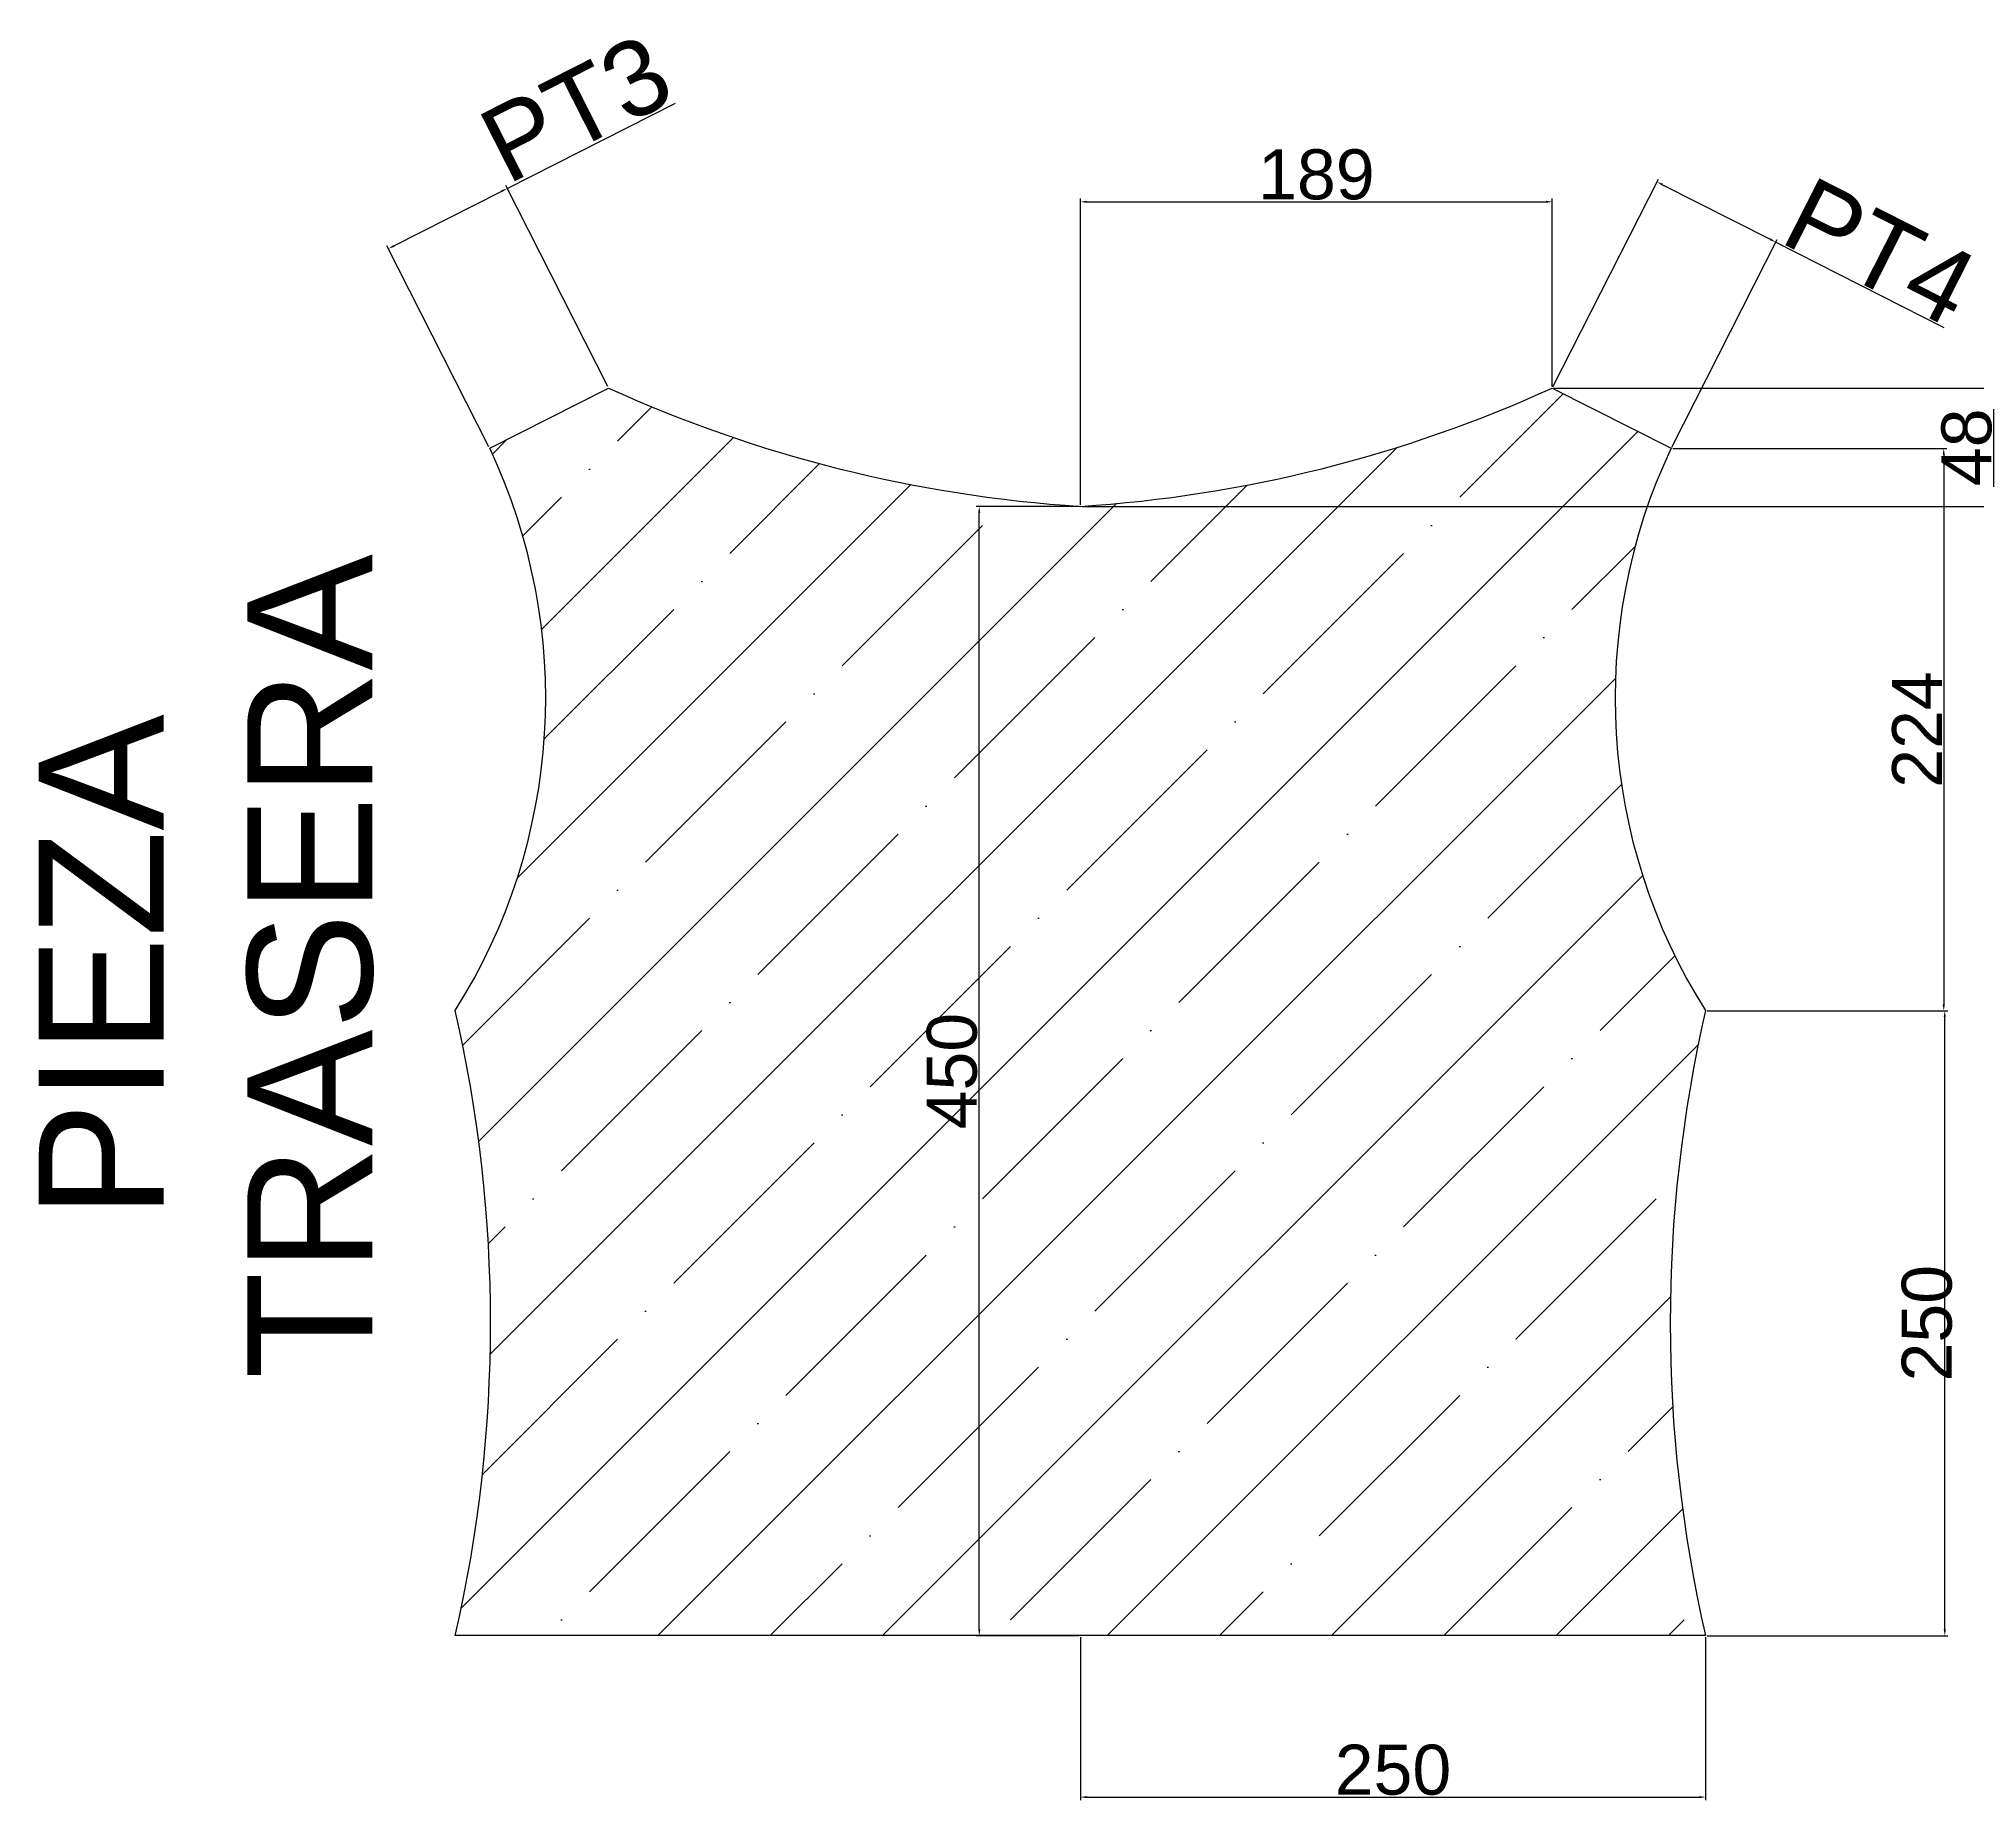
# Model space of a CAD drawing. Header units: millimetres. Extents: x 4 to 2684, y 338 to 1699.
# Drawn here: x 4 to 780, y 994 to 1699 of the extents above; entities that cross this region are included whole.
import ezdxf

# ---------------------------------------------------------------- set-up
doc = ezdxf.new("R2010")
doc.units = ezdxf.units.MM
for name, color, linetype in [('Layer1', 160, 'Continuous'), ('Layer2', 251, 'Continuous'), ('VG', 10, 'Continuous')]:
    doc.layers.add(name, color=color, linetype=linetype)
doc.styles.get("Standard").update_dxf_attribs({"font": 'arial.ttf'})
doc.dimstyles.new('ISO-25', dxfattribs={"dimtxt": 2.5, "dimasz": 2.5, "dimexe": 1.25, "dimexo": 0.625, "dimtad": 1, "dimtxsty": 'Standard', "dimcen": 2.5, "dimadec": 0, "dimazin": 0, "dimtfac": 1, "dimtmove": 0, "dimatfit": 3, "dimfxl": 1, "dimarcsym": 0})

# ---------------------------------------------------------------- blocks, each defined once
blk = doc.blocks.new('*D33')
at = {"layer": 'Defpoints', "color": 0, "transparency": 16777216}
for p in [(420.86, 1060.15), (670.88, 1060.15), (670.88, 995.56)]:
    blk.add_point(p, dxfattribs=at)
at = {"layer": 'Layer1', "color": 0, "lineweight": -2, "transparency": 16777216}
for p, q in [((420.86, 1059.52), (420.86, 994.31)), ((670.88, 1059.52), (670.88, 994.31)), ((423.36, 995.56), (668.38, 995.56))]:
    blk.add_line(p, q, dxfattribs=at)
at = {"layer": 'Layer1', "color": 0, "transparency": 16777216}
for points in [[(423.36, 995.98), (423.36, 995.15), (420.86, 995.56)], [(668.38, 995.98), (668.38, 995.15), (670.88, 995.56)]]:
    blk.add_solid(points, dxfattribs=at)
at = {"layer": 'Layer1', "color": 0, "transparency": 16777216, "insert": (545.87, 1006.4), "char_height": 2.5, "attachment_point": 5}
blk.add_mtext('{\\H8x;250}', dxfattribs=at)
blk = doc.blocks.new('*D34')
at = {"layer": 'Defpoints', "color": 0, "transparency": 16777216}
for p in [(380.42, 1511.81), (420.89, 1511.81), (420.89, 1060.11)]:
    blk.add_point(p, dxfattribs=at)
at = {"layer": 'Layer1', "color": 0, "lineweight": -2, "transparency": 16777216}
for p, q in [((420.27, 1511.81), (379.17, 1511.81)), ((380.42, 1062.61), (380.42, 1509.31)), ((420.27, 1060.11), (379.17, 1060.11))]:
    blk.add_line(p, q, dxfattribs=at)
at = {"layer": 'Layer1', "color": 0, "transparency": 16777216}
for points in [[(380.01, 1509.31), (380.84, 1509.31), (380.42, 1511.81)], [(380.01, 1062.61), (380.84, 1062.61), (380.42, 1060.11)]]:
    blk.add_solid(points, dxfattribs=at)
at = {"layer": 'Layer1', "color": 0, "transparency": 16777216, "insert": (369.59, 1285.96), "char_height": 2.5, "attachment_point": 5, "rotation": 90}
blk.add_mtext('{\\H8x;450}', dxfattribs=at)
blk = doc.blocks.new('*D35')
at = {"layer": 'Defpoints', "color": 0, "transparency": 16777216}
for p in [(670.88, 1310.11), (766.53, 1310.11), (670.88, 1060.11)]:
    blk.add_point(p, dxfattribs=at)
at = {"layer": 'Layer1', "color": 0, "lineweight": -2, "transparency": 16777216}
for p, q in [((671.51, 1310.11), (767.78, 1310.11)), ((766.53, 1062.61), (766.53, 1307.61)), ((671.51, 1060.11), (767.78, 1060.11))]:
    blk.add_line(p, q, dxfattribs=at)
at = {"layer": 'Layer1', "color": 0, "transparency": 16777216}
for points in [[(766.11, 1307.61), (766.95, 1307.61), (766.53, 1310.11)], [(766.11, 1062.61), (766.95, 1062.61), (766.53, 1060.11)]]:
    blk.add_solid(points, dxfattribs=at)
at = {"layer": 'Layer1', "color": 0, "transparency": 16777216, "insert": (736.53, 1185.11), "char_height": 2.5, "attachment_point": 5, "rotation": 90}
blk.add_mtext('\\P{\\H10x;\\P\\H0.8x;250}', dxfattribs=at)
blk = doc.blocks.new('*D40')
at = {"layer": 'Defpoints', "color": 0, "transparency": 16777216}
for p in [(609.57, 1633.67), (609.57, 1559.15), (420.89, 1511.81)]:
    blk.add_point(p, dxfattribs=at)
at = {"layer": 'Layer1', "color": 0, "lineweight": -2, "transparency": 16777216}
for p, q in [((420.89, 1512.44), (420.89, 1634.92)), ((423.39, 1633.67), (607.07, 1633.67)), ((609.57, 1559.77), (609.57, 1634.92))]:
    blk.add_line(p, q, dxfattribs=at)
at = {"layer": 'Layer1', "color": 0, "transparency": 16777216}
for points in [[(423.39, 1634.08), (423.39, 1633.25), (420.89, 1633.67)], [(607.07, 1634.08), (607.07, 1633.25), (609.57, 1633.67)]]:
    blk.add_solid(points, dxfattribs=at)
at = {"layer": 'Layer1', "color": 0, "transparency": 16777216, "insert": (515.23, 1644.5), "char_height": 2.5, "attachment_point": 5}
blk.add_mtext('{\\H8x;189}', dxfattribs=at)
blk = doc.blocks.new('*D41')
at = {"layer": 'Defpoints', "color": 0, "transparency": 16777216}
for p in [(609.57, 1559.15), (786.15, 1559.15), (420.89, 1511.81)]:
    blk.add_point(p, dxfattribs=at)
at = {"layer": 'Layer1', "color": 0, "lineweight": -2, "transparency": 16777216}
for p, q in [((610.19, 1559.15), (787.4, 1559.15)), ((786.15, 1514.31), (786.15, 1556.65)), ((421.52, 1511.81), (787.4, 1511.81))]:
    blk.add_line(p, q, dxfattribs=at)
at = {"layer": 'Layer1', "color": 0, "transparency": 16777216}
for points in [[(785.73, 1556.65), (786.57, 1556.65), (786.15, 1559.15)], [(785.73, 1514.31), (786.57, 1514.31), (786.15, 1511.81)]]:
    blk.add_solid(points, dxfattribs=at)
at = {"layer": 'Layer1', "color": 0, "transparency": 16777216, "insert": (775.31, 1535.48), "char_height": 2.5, "attachment_point": 5, "rotation": 90}
blk.add_mtext('{\\H8x;48}', dxfattribs=at)
blk = doc.blocks.new('*D42')
at = {"layer": 'Defpoints', "color": 0, "transparency": 16777216}
for p in [(657.11, 1535.02), (670.88, 1310.11), (766.11, 1310.11)]:
    blk.add_point(p, dxfattribs=at)
at = {"layer": 'Layer1', "color": 0, "lineweight": -2, "transparency": 16777216}
for p, q in [((657.73, 1535.02), (767.36, 1535.02)), ((766.11, 1532.52), (766.11, 1312.61)), ((671.51, 1310.11), (767.36, 1310.11))]:
    blk.add_line(p, q, dxfattribs=at)
at = {"layer": 'Layer1', "color": 0, "transparency": 16777216}
for points in [[(765.7, 1532.52), (766.53, 1532.52), (766.11, 1535.02)], [(765.7, 1312.61), (766.53, 1312.61), (766.11, 1310.11)]]:
    blk.add_solid(points, dxfattribs=at)
at = {"layer": 'Layer1', "color": 0, "transparency": 16777216, "insert": (755.45, 1422.57), "char_height": 2.5, "attachment_point": 5, "rotation": 90}
blk.add_mtext('{\\H8x;224}', dxfattribs=at)
blk = doc.blocks.new('*D48')
at = {"layer": 'Defpoints', "color": 0, "transparency": 16777216}
for p in [(698.97, 1617.52), (609.57, 1559.15), (657.11, 1535.02)]:
    blk.add_point(p, dxfattribs=at)
at = {"layer": 'Layer2', "color": 0, "lineweight": -2, "transparency": 16777216}
for p, q in [((609.85, 1559.71), (651.99, 1642.76)), ((653.66, 1640.51), (696.74, 1618.65)), ((657.39, 1535.58), (699.53, 1618.64)), ((698.97, 1617.52), (766.17, 1583.42))]:
    blk.add_line(p, q, dxfattribs=at)
at = {"layer": 'Layer2', "color": 0, "transparency": 16777216}
for points in [[(653.84, 1640.89), (653.47, 1640.14), (651.43, 1641.65)], [(696.93, 1619.02), (696.55, 1618.28), (698.97, 1617.52)]]:
    blk.add_solid(points, dxfattribs=at)
at = {"layer": 'Layer2', "color": 0, "transparency": 16777216, "insert": (740.75, 1613.84), "char_height": 2.5, "attachment_point": 5, "rotation": 333.09535}
blk.add_mtext('{\\H12x;PT4}', dxfattribs=at)
blk = doc.blocks.new('*D49')
at = {"layer": 'Defpoints', "color": 0, "transparency": 16777216}
for p in [(191.67, 1639.02), (232.19, 1559.18), (184.64, 1535.06)]:
    blk.add_point(p, dxfattribs=at)
at = {"layer": 'Layer2', "color": 0, "lineweight": -2, "transparency": 16777216}
for p, q in [((191.67, 1639.02), (258.98, 1673.17)), ((146.36, 1616.03), (189.44, 1637.89)), ((231.9, 1559.74), (191.11, 1640.14)), ((184.36, 1535.61), (143.56, 1616.01))]:
    blk.add_line(p, q, dxfattribs=at)
at = {"layer": 'Layer2', "color": 0, "transparency": 16777216}
for points in [[(189.26, 1638.26), (189.63, 1637.52), (191.67, 1639.02)], [(146.17, 1616.4), (146.55, 1615.66), (144.13, 1614.9)]]:
    blk.add_solid(points, dxfattribs=at)
at = {"layer": 'Layer2', "color": 0, "transparency": 16777216, "insert": (219.22, 1670.89), "char_height": 2.5, "attachment_point": 5, "rotation": 26.90465}
blk.add_mtext('{\\H12x;PT3}', dxfattribs=at)

msp = doc.modelspace()

# ---------------------------------------------------------------- hatches: boundary and pattern name
at = {"layer": 'VG'}
h = msp.add_hatch(dxfattribs=at)
h.set_pattern_fill('ANSI35', color=256, scale=10)
h.paths.add_polyline_path([(670.85, 1310.148, -0.2564231), (657.077, 1535.057), (609.534, 1559.182, -0.0911557), (420.86, 1511.845, -0.0911557), (232.186, 1559.182), (184.643, 1535.057, -0.2564231), (170.87, 1310.148, -0.1130086), (170.87, 1060.148), (420.86, 1060.148), (670.85, 1060.148, -0.1130086)])
h.paths.add_polyline_path([(248.68, 1148.322), (248.68, 1226.434), (200.609, 1226.434), (200.609, 1148.322)], flags=24)
h.paths.add_polyline_path([(615.95, 1145.547), (615.95, 1223.659), (567.878, 1223.659), (567.878, 1145.547)], flags=24)

# ---------------------------------------------------------------- linework, layer by layer
for p, q in [((420.86, 1511.845), (420.891, 1511.811)), ((420.86, 1060.148), (420.891, 1060.114))]:
    msp.add_line(p, q, dxfattribs=at)
msp.add_lwpolyline([(657.077, 1535.057, 0.2564231), (670.85, 1310.148, 0.1130086), (670.85, 1060.148), (420.86, 1060.148), (170.87, 1060.148, 0.1130086), (170.87, 1310.148, 0.2564231), (184.643, 1535.057), (232.186, 1559.182, 0.0911557), (420.86, 1511.845, 0.0911557), (609.534, 1559.182)], format="xyb", close=True, dxfattribs=at)

# ---------------------------------------------------------------- texts
at = {"layer": 'Layer2', "insert": (4.325, 1136.292), "char_height": 50, "attachment_point": 1, "rotation": 90}
msp.add_mtext_dynamic_manual_height_columns('\\pxqc;PIEZA TRASERA', width=383.0387, gutter_width=12.5, heights=[0], dxfattribs=at)

# ---------------------------------------------------------------- dimensions: what is measured, and where the dimension line sits
at = {"layer": 'Layer1'}
for base, p1, p2, text, picture, middle in [((609.565, 1633.667), (420.891, 1511.811), (609.565, 1559.149), '{\\H8x;189}', '*D40', (515.228, 1644.504)), ((670.875, 995.564), (420.86, 1060.148), (670.875, 1060.148), '{\\H8x;250}', '*D33', (545.868, 1006.401))]:
    dim = msp.add_linear_dim(base=base, p1=p1, p2=p2, text=text, dimstyle='ISO-25', dxfattribs=at)
    dim.commit()
    dim.dimension.update_dxf_attribs({"geometry": picture, "text_midpoint": middle})
for base, p1, p2, text, picture, middle in [((786.151, 1559.149), (420.891, 1511.811), (609.565, 1559.149), '{\\H8x;48}', '*D41', (775.314, 1535.48)), ((766.113, 1310.114), (657.108, 1535.024), (670.881, 1310.114), '{\\H8x;224}', '*D42', (755.447, 1422.569)), ((380.424, 1511.811), (420.891, 1060.114), (420.891, 1511.811), '{\\H8x;450}', '*D34', (369.588, 1285.963)), ((766.53, 1310.114), (670.881, 1060.114), (670.881, 1310.114), '\\P{\\H10x;\\P\\H0.8x;<>}', '*D35', (736.527, 1185.114))]:
    dim = msp.add_linear_dim(base=base, p1=p1, p2=p2, angle=90, text=text, dimstyle='ISO-25', dxfattribs=at)
    dim.commit()
    dim.dimension.update_dxf_attribs({"geometry": picture, "text_midpoint": middle})
at = {"layer": 'Layer2'}
for p1, p2, distance, text, picture, middle in [((184.643, 1535.057), (232.186, 1559.182), 89.53, '{\\H12x;PT3}', '*D49', (219.222, 1670.89)), ((609.565, 1559.149), (657.108, 1535.024), 92.51, '{\\H12x;PT4}', '*D48', (740.753, 1613.84))]:
    dim = msp.add_aligned_dim(p1=p1, p2=p2, distance=distance, text=text, dimstyle='ISO-25', dxfattribs=at)
    dim.commit()
    dim.dimension.update_dxf_attribs({"geometry": picture, "text_midpoint": middle})

doc.saveas('drawing.dxf')
